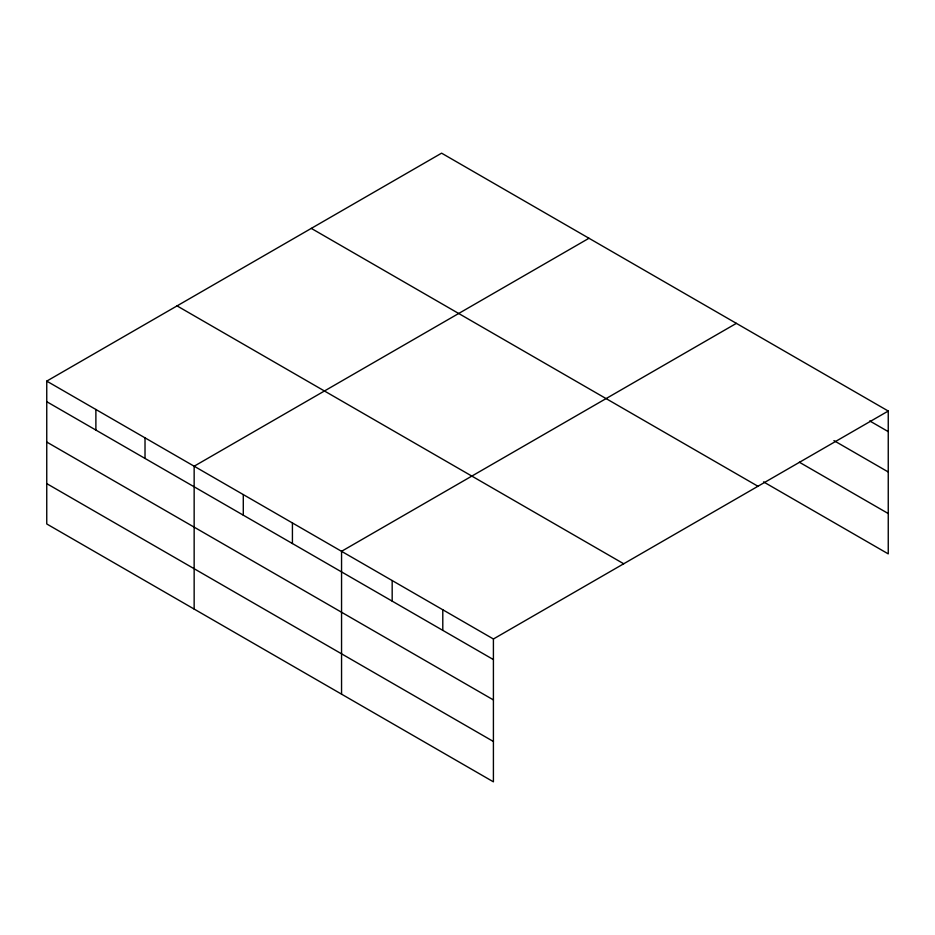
<?xml version="1.0" encoding="UTF-8"?>
<svg xmlns="http://www.w3.org/2000/svg" width="935" height="935" viewBox="0 0 935 935"><rect width="100%" height="100%" fill="white"/><g stroke="black" fill="none" stroke-linecap="round" stroke-linejoin="round"><path stroke-width="1.4" d="M763.544 481.887L888.25 553.882L888.25 411.038L441.589 153.165L46.75 381.118L46.75 523.962L493.411 781.835L493.411 638.991L46.75 381.118M588.98 238.261L194.153 466.214L194.153 609.059M736.383 323.358L341.555 551.311L341.555 694.156M493.411 638.991L888.25 411.038M869.725 420.937L888.25 431.619M833.926 440.607L888.25 471.976M799.355 462.217L888.25 513.537M311.285 228.385L757.958 486.27M177.042 305.885L623.715 563.77M46.75 401.699L493.411 659.584M46.75 442.045L493.411 699.929M46.75 483.617L493.411 741.49M442.793 609.772L442.793 630.354M392.174 580.542L392.174 601.123M292.421 522.945L292.421 543.527M243.287 494.58L243.287 515.162M145.018 437.849L145.018 458.43M95.884 409.483L95.884 430.065"/></g></svg>
